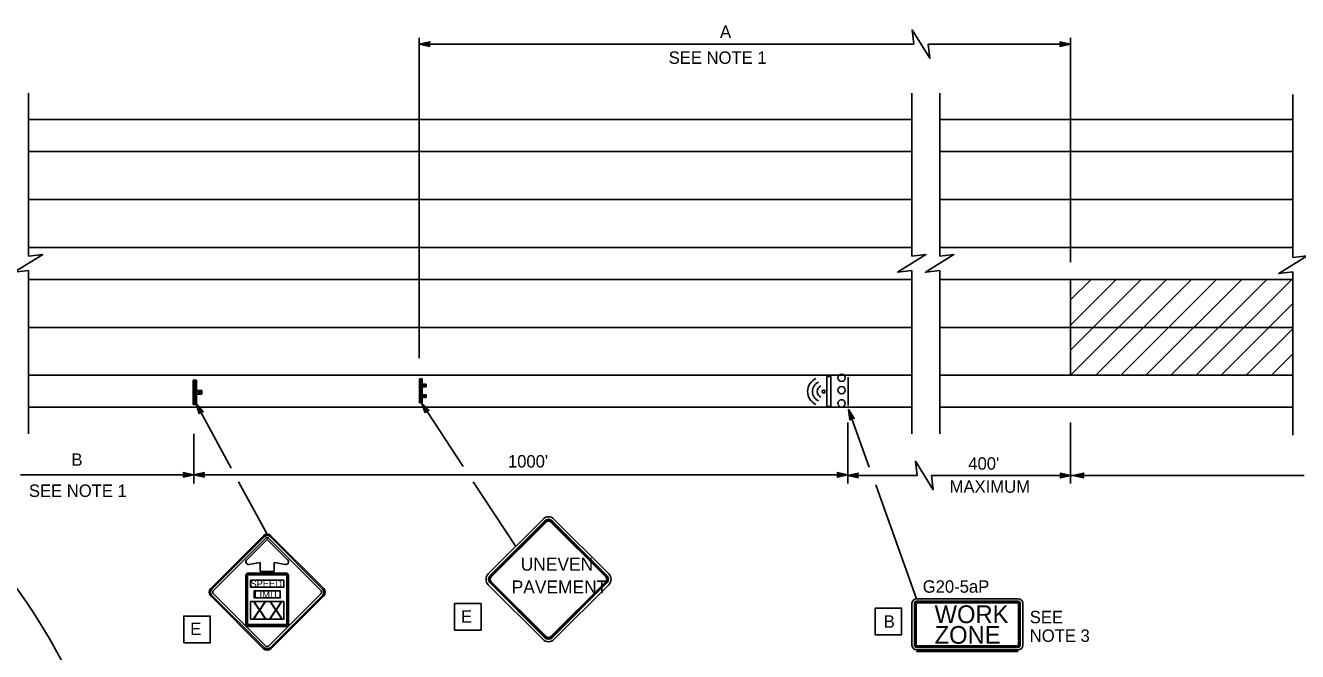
# Model space of a CAD drawing. Extents: x -893 to 867, y -474 to 712.
# Drawn here: x -484 to 232, y -61 to 292 of the extents above; entities that cross this region are included whole.
import ezdxf

# ---------------------------------------------------------------- set-up
doc = ezdxf.new("R2010")
doc.units = 0
for name, color, linetype in [('60 Nongeo Data', 7, 'Continuous'), ('pp_PRESENTATION', 7, 'Continuous'), ('rd_ES', 7, 'Continuous'), ('rd_ETW', 7, 'Continuous'), ('tcd_MARKER', 7, 'Continuous'), ('tcd_PVMT-MARKER', 7, 'Continuous'), ('tcd_SIGN-ROADSIDE', 7, 'Continuous'), ('tcd_SIGN-ROADSIDE-anno', 7, 'Continuous')]:
    doc.layers.add(name, color=color, linetype=linetype)

# ---------------------------------------------------------------- blocks, each defined once
blk = doc.blocks.new('AHT')
at = {"layer": '60 Nongeo Data'}
blk.add_lwpolyline([(-5.9055, 1.3189), (0, 0), (-5.9059, -1.3094), (-5.6957, -0.9602), (-1.3693, -0.0035), (-5.6968, 0.9693), (-5.4886, 0.6205), (-2.7193, 0.002), (-5.4858, -0.6114), (-5.2756, -0.2622), (-4.0791, 0.0031), (-5.2799, 0.2713), (-5.1181, 0), (-5.9059, -1.3094), (-5.1181, 0)], close=True, dxfattribs=at)

msp = doc.modelspace()

# ---------------------------------------------------------------- linework, layer by layer
at = {"layer": 'pp_PRESENTATION'}
for p, q in [((-482.43, 161.92), (-482.43, 253.85)), ((15.06, 161.92), (15.06, 253.85)), ((30.81, 161.92), (30.81, 253.85)), ((229.76, 161.19), (229.76, 253.12)), ((-482.43, 61.99), (-482.43, 153.92)), ((15.06, 61.99), (15.06, 153.92)), ((30.81, 61.99), (30.81, 153.92)), ((229.76, 61.26), (229.76, 153.19))]:
    msp.add_line(p, q, dxfattribs=at)
for points in [[(-482.43, 161.92), (-474.43, 162.92), (-490.43, 152.92), (-482.43, 153.92)], [(15.06, 161.92), (23.06, 162.92), (7.06, 152.92), (15.06, 153.92)], [(30.81, 161.92), (38.81, 162.92), (22.81, 152.92), (30.81, 153.92)], [(229.76, 161.19), (237.76, 162.19), (221.76, 152.19), (229.76, 153.19)]]:
    msp.add_lwpolyline(points, dxfattribs=at)
at = {"layer": 'rd_ES'}
for p, q in [((-482.43, 238.92), (15.06, 238.92)), ((30.81, 238.92), (229.76, 238.92)), ((-482.43, 76.92), (15.06, 76.92)), ((30.81, 76.92), (229.76, 76.92))]:
    msp.add_line(p, q, dxfattribs=at)
at = {"layer": 'rd_ETW'}
for p, q in [((-482.43, 220.92), (15.06, 220.92)), ((30.81, 220.92), (229.76, 220.92)), ((-482.43, 166.92), (15.06, 166.92)), ((30.81, 166.92), (229.76, 166.92)), ((-482.43, 148.92), (15.06, 148.92)), ((30.81, 148.92), (229.76, 148.92)), ((-482.43, 94.92), (15.06, 94.92)), ((30.81, 94.92), (229.76, 94.92))]:
    msp.add_line(p, q, dxfattribs=at)
at = {"layer": 'tcd_MARKER'}
for p, q in [((104.55, 94.92), (104.55, 148.92)), ((104.55, 148.92), (229.76, 148.92)), ((104.55, 94.92), (158.55, 148.92)), ((104.55, 109.06), (144.4, 148.92)), ((104.55, 123.21), (130.26, 148.92)), ((104.55, 137.35), (116.12, 148.92)), ((118.69, 94.92), (172.69, 148.92)), ((132.83, 94.92), (186.83, 148.92)), ((146.97, 94.92), (200.97, 148.92)), ((161.11, 94.92), (215.11, 148.92)), ((175.26, 94.92), (229.26, 148.92)), ((189.4, 94.92), (229.76, 135.29)), ((203.54, 94.92), (229.76, 121.15)), ((217.68, 94.92), (229.76, 107)), ((229.76, 94.92), (104.55, 94.92))]:
    msp.add_line(p, q, dxfattribs=at)
at = {"layer": 'tcd_PVMT-MARKER'}
for p, q in [((-482.43, 193.92), (15.06, 193.92)), ((30.81, 193.92), (229.76, 193.92)), ((-482.43, 121.92), (15.06, 121.92)), ((30.81, 121.92), (229.76, 121.92))]:
    msp.add_line(p, q, dxfattribs=at)
at = {"layer": 'tcd_SIGN-ROADSIDE'}
for p, q in [((-20.73, 93.96), (-20.73, 77.88)), ((-387.75, 92.22), (-389.72, 92.22)), ((-389.72, 92.22), (-389.72, 78.44)), ((-388.73, 92.22), (-388.73, 78.44)), ((-387.75, 78.44), (-387.75, 92.22)), ((-387.75, 86.31), (-386.76, 86.31)), ((-386.76, 86.31), (-384.8, 86.31)), ((-386.76, 86.31), (-386.76, 84.35)), ((-385.78, 86.31), (-385.78, 84.35)), ((-384.8, 86.31), (-384.8, 84.35)), ((-262.16, 92.91), (-262.16, 79.41)), ((-260.66, 92.91), (-262.16, 92.91)), ((-261.41, 92.91), (-261.41, 79.41)), ((-260.66, 92.91), (-260.66, 79.41)), ((-258.41, 89.91), (-260.66, 89.91)), ((-258.41, 88.41), (-260.66, 88.41)), ((-259.91, 89.91), (-259.91, 88.41)), ((-259.16, 89.91), (-259.16, 88.41)), ((-258.41, 89.91), (-258.41, 88.41)), ((-387.75, 85.33), (-387.75, 85.33)), ((-386.76, 84.35), (-387.75, 84.35)), ((-384.8, 84.35), (-386.76, 84.35)), ((-260.66, 79.41), (-262.16, 79.41)), ((-258.41, 83.91), (-260.66, 83.91)), ((-258.41, 82.41), (-260.66, 82.41)), ((-259.91, 83.91), (-259.91, 82.41)), ((-259.16, 82.41), (-259.16, 83.91)), ((-258.41, 82.41), (-258.41, 83.91)), ((-387.75, 78.44), (-389.72, 78.44)), ((-379.81, -25.11), (-350.11, 4.59)), ((-379.28, -25.64), (-349.58, 4.06)), ((-378.39, -26.53), (-348.7, 3.17)), ((-347.99, 2.52), (-359.55, -9.04)), ((-336.47, -9), (-347.99, 2.52)), ((-347.28, 3.17), (-317.58, -26.53)), ((-346.4, 4.06), (-316.7, -25.64)), ((-345.87, 4.59), (-316.17, -25.11)), ((-358.21, -11.58), (-351.99, -10.48)), ((-351.99, -10.48), (-351.99, -15.48)), ((-343.99, -15.48), (-343.99, -10.48)), ((-343.99, -10.48), (-337.76, -11.58)), ((-336.43, -9.04), (-336.47, -9)), ((-359.99, -44.98), (-359.99, -17.98)), ((-359.61, -44.98), (-359.61, -17.98)), ((-358.99, -44.98), (-358.99, -17.98)), ((-358.49, -16.48), (-337.49, -16.48)), ((-358.49, -16.86), (-337.49, -16.86)), ((-358.49, -17.48), (-337.49, -17.48)), ((-351.99, -15.48), (-343.99, -15.48)), ((-336.99, -17.98), (-336.99, -44.98)), ((-336.36, -17.98), (-336.36, -44.98)), ((-335.99, -17.98), (-335.99, -44.98)), ((-348.7, -57.64), (-378.39, -27.94)), ((-317.58, -27.94), (-347.28, -57.64)), ((-350.11, -59.05), (-379.81, -29.35)), ((-349.58, -58.52), (-379.28, -28.82)), ((-316.7, -28.82), (-346.4, -58.52)), ((-316.17, -29.35), (-345.87, -59.05)), ((-337.49, -45.48), (-358.49, -45.48)), ((-337.49, -46.11), (-358.49, -46.11)), ((-337.49, -46.48), (-358.49, -46.48))]:
    msp.add_line(p, q, dxfattribs=at)
for points in [[(-32.74, 94.26), (-32.74, 77.27), (-30.46, 77.27), (-30.46, 94.26)], [(-357.39, -20.48), (-338.59, -20.48), (-338.59, -24.48), (-357.39, -24.48)], [(-355.31, -26.48), (-340.67, -26.48), (-340.67, -30.48), (-355.31, -30.48)], [(-357.39, -32.48), (-338.59, -32.48), (-338.59, -42.48), (-357.39, -42.48)]]:
    msp.add_lwpolyline(points, close=True, dxfattribs=at)
for points in [[(-192.58, 13.99), (-223.46, -16.89)], [(-191.56, 12.98), (-222.44, -17.91)], [(-191.22, 12.64), (-222.1, -18.25)], [(-190.88, 12.3), (-221.77, -18.59)], [(-157.28, -18.59), (-188.17, 12.3)], [(-156.94, -18.25), (-187.83, 12.64)], [(-156.6, -17.91), (-187.49, 12.98)], [(-155.58, -16.89), (-186.47, 13.99)], [(-221.77, -21.3), (-190.88, -52.19)], [(-188.17, -52.19), (-157.28, -21.3)], [(-223.46, -23), (-192.58, -53.88)], [(-222.44, -21.98), (-191.56, -52.87)], [(-222.1, -21.64), (-191.22, -52.53)], [(-187.83, -52.53), (-156.94, -21.64)], [(-187.49, -52.87), (-156.6, -21.98)], [(-186.47, -53.88), (-155.58, -23)], [(15.21, -33.49), (15.21, -57.11)], [(16.64, -33.49), (16.64, -57.11)], [(17.12, -33.49), (17.12, -57.11)], [(17.59, -33.25), (17.59, -57.12)], [(75.01, -33.25), (17.59, -33.25)], [(75.01, -30.87), (17.83, -30.87)], [(75.01, -32.3), (17.83, -32.3)], [(75.01, -32.77), (17.83, -32.77)], [(75.25, -57.35), (75.25, -33.49)], [(75.72, -57.13), (75.72, -33.49)], [(76.2, -57.11), (76.2, -33.49)], [(77.63, -57.11), (77.63, -33.49)], [(17.83, -57.35), (75.25, -57.35)], [(17.83, -57.82), (75.01, -57.82)], [(17.83, -58.3), (75.01, -58.3)], [(17.83, -59.73), (75.01, -59.73)], [(75.01, -60.65), (17.83, -60.65)]]:
    msp.add_lwpolyline(points, dxfattribs=at)
for centre, radius in [((-24.44, 93.54), 2.06), ((-34.51, 85.77), 0.865), ((-24.44, 86.54), 2.06), ((-24.44, 79.12), 2.06)]:
    msp.add_circle(centre, radius, dxfattribs=at)
for centre, radius, start, end in [((-35.61, 85.77), 8.01, 114.13731, 245.86269), ((-35.11, 85.77), 5.76, 114.13731, 245.86269), ((-34.61, 85.77), 3.51, 114.13731, 245.86269), ((-189.52, 10.94), 4.32, 45, 135), ((-189.52, 10.94), 2.88, 45, 135), ((-189.52, 10.94), 2.4, 45, 135), ((-189.52, 10.94), 1.92, 45, 135), ((-347.99, 2.47), 3, 45, 135), ((-347.99, 2.47), 2.25, 45, 135), ((-347.99, 2.47), 1, 45, 135), ((-358.49, -10.1), 1.5, 135, 280.61966), ((-337.49, -10.1), 1.5, 259.38034, 45), ((-358.49, -17.98), 1.5, 90, 180), ((-358.49, -17.98), 1.12, 90, 180), ((-358.49, -17.98), 0.5, 90, 180), ((-337.49, -17.98), 1.5, 0, 90), ((-337.49, -17.98), 1.12, 0, 90), ((-337.49, -17.98), 0.5, 0, 90), ((-220.41, -19.95), 4.32, 135, 224.99989), ((-220.41, -19.95), 2.88, 135, 224.99989), ((-220.41, -19.95), 2.4, 135, 224.99989), ((-220.41, -19.95), 1.92, 135, 224.99989), ((-158.64, -19.95), 1.92, 315, 45), ((-158.64, -19.95), 2.4, 315, 45), ((-158.64, -19.95), 2.88, 315, 45), ((-158.64, -19.95), 4.32, 315, 45), ((-377.69, -27.23), 3, 135, 225), ((-377.69, -27.23), 2.25, 135, 225), ((-377.69, -27.23), 1, 135, 225), ((-318.29, -27.23), 1, 315, 45), ((-318.29, -27.23), 2.25, 315, 45), ((-318.29, -27.23), 3, 315, 45), ((17.83, -33.49), 2.62, 90, 180), ((17.83, -33.49), 1.19, 90, 180), ((17.83, -33.49), 0.714, 90, 180), ((75.01, -33.49), 2.62, 0, 90), ((75.01, -33.49), 1.19, 0, 90), ((75.01, -33.49), 0.714, 0, 90), ((75.01, -33.49), 0.238, 0, 90), ((75.01, -33.49), 0.238, 0, 90), ((-358.49, -44.98), 1.5, 180, 270), ((-358.49, -44.98), 1.12, 180, 270), ((-358.49, -44.98), 0.5, 180, 270), ((-337.49, -44.98), 1.5, 270, 0), ((-337.49, -44.98), 0.5, 270, 0), ((-337.49, -44.98), 1.12, 270, 0), ((-189.52, -50.83), 4.32, 225, 315), ((-189.52, -50.83), 2.88, 225, 315), ((-189.52, -50.83), 2.4, 225, 315), ((-189.52, -50.83), 1.92, 225, 315), ((17.83, -57.11), 2.62, 180, 270), ((17.83, -57.11), 1.19, 180, 270), ((17.83, -57.11), 0.714, 180, 270), ((17.83, -57.11), 0.238, 180, 270), ((17.83, -57.11), 0.238, 180, 270), ((75.01, -57.11), 0.714, 270, 360), ((75.01, -57.11), 1.19, 270, 360), ((75.01, -57.11), 2.62, 270, 360), ((-347.99, -56.93), 3, 225, 315), ((-347.99, -56.93), 2.25, 225, 315), ((-347.99, -56.93), 1, 225, 315)]:
    msp.add_arc(centre, radius, start, end, dxfattribs=at)
at = {"layer": 'tcd_SIGN-ROADSIDE-anno'}
for p, q in [((-262.3, 104.62), (-262.3, 284.93)), ((-262.3, 281.43), (16.3, 281.43)), ((24.3, 281.43), (104.55, 281.43)), ((104.55, 158.59), (104.55, 284.93)), ((-368.26, 42.71), (-387.99, 78.96)), ((-237.62, 43.6), (-261.13, 79.38)), ((-20.59, 75.73), (-8.85, 43.17)), ((-21.01, 33.92), (-21.01, 68.33)), ((104.55, 33.92), (104.55, 68.33)), ((-389.26, 62.02), (-389.26, 33.92)), ((-21.01, 62.02), (-21.01, 33.92)), ((-389.26, 38.92), (-486.9, 38.92)), ((-389.26, 38.92), (-395.26, 40.25)), ((-395.26, 40.25), (-395.26, 40.25)), ((-395.26, 40.25), (-394.46, 38.92)), ((-394.46, 38.92), (-395.26, 37.58)), ((-395.26, 37.58), (-389.26, 38.92)), ((-395.26, 37.58), (-395.26, 37.58)), ((-395.04, 37.94), (-390.64, 38.92)), ((-390.65, 38.93), (-395.02, 39.89)), ((-392.02, 38.92), (-394.85, 39.55)), ((-394.81, 38.3), (-392.02, 38.92)), ((-394.63, 38.64), (-393.4, 38.92)), ((-393.4, 38.92), (-394.61, 39.19)), ((-383.26, 40.26), (-389.26, 38.92)), ((-389.26, 38.92), (-389.26, 38.92)), ((-21.01, 38.92), (-389.26, 38.92)), ((-389.26, 38.92), (-389.26, 38.92)), ((-389.26, 38.92), (-383.26, 37.59)), ((-383.48, 39.91), (-387.88, 38.92)), ((-387.87, 38.92), (-383.49, 37.95)), ((-383.71, 39.55), (-386.5, 38.92)), ((-386.5, 38.92), (-383.67, 38.3)), ((-383.89, 39.2), (-385.11, 38.93)), ((-385.11, 38.93), (-383.91, 38.66)), ((-384.06, 38.92), (-383.26, 40.26)), ((-383.26, 37.59), (-384.06, 38.92)), ((-383.26, 40.26), (-383.26, 40.26)), ((-383.26, 37.59), (-383.26, 37.59)), ((18.19, 38.5), (-21.01, 38.5)), ((104.55, 38.5), (26.19, 38.5)), ((236.03, 38.5), (104.55, 38.5)), ((-347.99, 5.47), (-364.07, 35.01)), ((-208.02, -1.45), (-231.98, 35.01)), ((-5.24, 33.15), (17.83, -30.87))]:
    msp.add_line(p, q, dxfattribs=at)
for points in [[(16.3, 281.43), (15.3, 289.43), (25.3, 273.43), (24.3, 281.43)], [(18.19, 38.5), (17.2, 46.48), (27.2, 30.48), (26.19, 38.5)]]:
    msp.add_lwpolyline(points, dxfattribs=at)
for points in [[(-256.29, 280.09), (-262.3, 281.43), (-256.29, 282.76), (-256.5, 282.41), (-260.9, 281.43), (-256.5, 280.45), (-256.71, 280.8), (-259.53, 281.43), (-256.72, 282.05), (-256.93, 281.7), (-258.15, 281.43), (-256.93, 281.16), (-257.09, 281.43), (-256.29, 282.76), (-257.09, 281.43)], [(-386.33, 73.15), (-387.99, 78.96), (-384.02, 74.4), (-384.43, 74.42), (-387.34, 77.76), (-386.12, 73.5), (-385.92, 73.85), (-386.7, 76.57), (-384.83, 74.44), (-385.24, 74.45), (-386.05, 75.38), (-385.71, 74.2), (-385.55, 74.47), (-384.02, 74.4), (-385.55, 74.47)], [(-258.99, 73.72), (-261.13, 79.38), (-256.79, 75.17), (-257.2, 75.15), (-260.37, 78.24), (-258.81, 74.09), (-258.63, 74.46), (-259.64, 77.11), (-257.6, 75.13), (-258.01, 75.12), (-258.89, 75.97), (-258.46, 74.82), (-258.32, 75.11), (-256.79, 75.17), (-258.32, 75.11)], [(-19.82, 69.72), (-20.59, 75.73), (-17.35, 70.61), (-17.75, 70.69), (-20.12, 74.44), (-19.57, 70.04), (-19.31, 70.35), (-19.67, 73.17), (-18.15, 70.77), (-18.55, 70.85), (-19.21, 71.89), (-19.05, 70.67), (-18.85, 70.91), (-17.35, 70.61), (-18.85, 70.91)], [(-27.01, 40.26), (-21.01, 38.92), (-27.01, 37.59), (-26.8, 37.95), (-22.4, 38.92), (-26.8, 39.91), (-26.59, 39.55), (-23.77, 38.92), (-26.59, 38.3), (-26.37, 38.66), (-25.16, 38.93), (-26.38, 39.2), (-26.21, 38.92), (-27.01, 37.59), (-26.21, 38.92)], [(-15.1, 37.18), (-21.01, 38.5), (-15.1, 39.81), (-15.31, 39.46), (-19.64, 38.51), (-15.31, 37.53), (-15.52, 37.88), (-18.29, 38.5), (-15.52, 39.11), (-15.73, 38.76), (-16.93, 38.5), (-15.73, 38.23), (-15.89, 38.5), (-15.1, 39.81), (-15.89, 38.5)], [(98.7, 39.74), (104.61, 38.42), (98.7, 37.11), (98.91, 37.46), (103.24, 38.42), (98.91, 39.39), (99.12, 39.04), (101.89, 38.42), (99.12, 37.81), (99.33, 38.16), (100.53, 38.42), (99.33, 38.69), (99.49, 38.42), (98.7, 37.11), (99.49, 38.42)], [(111.97, 37.18), (106.07, 38.5), (111.97, 39.81), (111.76, 39.46), (107.44, 38.51), (111.76, 37.53), (111.56, 37.88), (108.79, 38.5), (111.55, 39.11), (111.34, 38.76), (110.15, 38.5), (111.35, 38.23), (111.19, 38.5), (111.97, 39.81), (111.19, 38.5)], [(-242.49, -48.68), (-242.49, -33.68), (-227.49, -33.68), (-227.49, -48.68)], [(-395.03, -55.66), (-395.03, -40.66), (-380.03, -40.66), (-380.03, -55.66)], [(-5.6, -36.14), (-5.6, -51.14), (9.4, -51.14), (9.4, -36.14)]]:
    msp.add_lwpolyline(points, close=True, dxfattribs=at)
msp.add_ellipse((-559.85, -183.44), major_axis=(-65.17, 231.46), ratio=0.554871, start_param=4.645116, end_param=5.529863, dxfattribs=at)

# ---------------------------------------------------------------- block references
at = {"layer": 'tcd_SIGN-ROADSIDE-anno', "xscale": 1.016949152542373, "yscale": 1.012061028040939}
msp.add_blockref('AHT', (104.55, 281.43), dxfattribs=at)

# ---------------------------------------------------------------- texts
at = {"layer": 'tcd_SIGN-ROADSIDE'}
for s, height, p in [('UNEVEN', 7.32, (-205.17, -15.1)), ('SPEED', 3.9, (-357.39, -24.43)), ('PAVEMENT', 7.32, (-210.29, -27.94)), ('LIMIT', 4, (-355.31, -30.48)), ('X', 10, (-356.77, -42.48)), ('X', 10, (-347.56, -42.46)), ('WORK', 10, (27.97, -44.63)), ('ZONE', 10, (27.97, -56.28))]:
    msp.add_text(s, height=height, dxfattribs=at).set_placement(p)
at = {"layer": 'tcd_SIGN-ROADSIDE-anno'}
for s, p in [('A', (-92.92, 284.93)), ('SEE NOTE 1', (-121.84, 270.31)), ('B', (-458.24, 43.94)), ("1000'", (-212.38, 42.99)), ("400'", (46.93, 41.77)), ('SEE NOTE 1', (-482.21, 26.43)), ('MAXIMUM', (36.44, 28.77)), ('G20-5aP', (21.28, -27.51)), ('E', (-238.82, -44.38)), ('B', (-0.68, -47.23)), ('SEE', (81.55, -44.7)), ('E', (-391.36, -51.35)), ('NOTE 3', (81.55, -55.2))]:
    msp.add_text(s, height=7, dxfattribs=at).set_placement(p)

doc.saveas('drawing.dxf')
